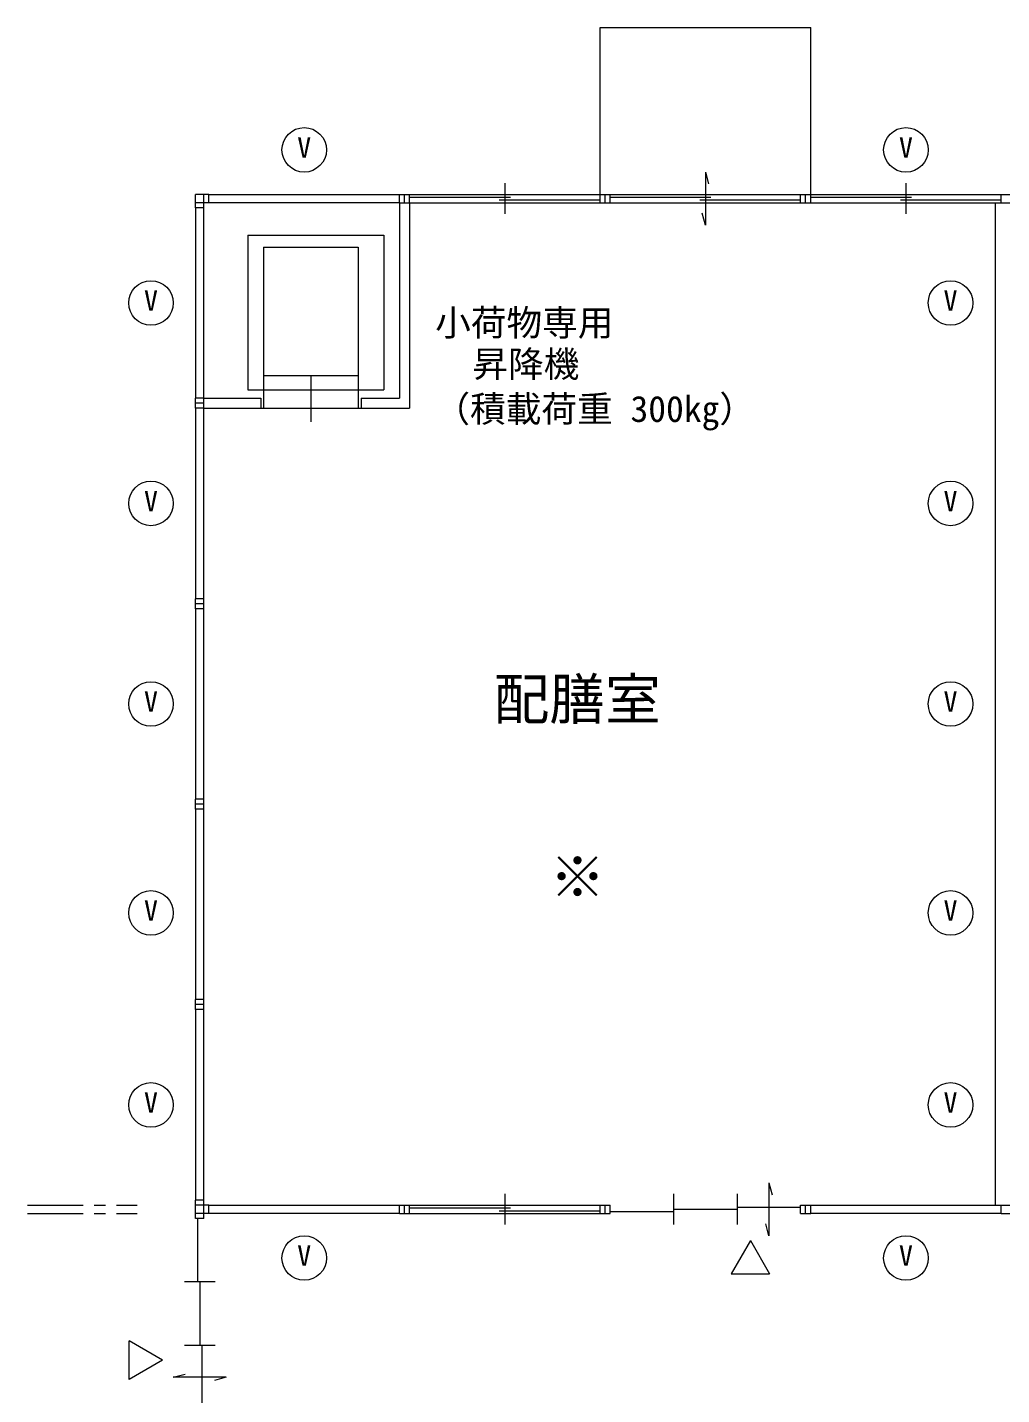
# Model space of a CAD drawing. Units: millimetres at full size, sheet at 1:100. Extents: x -84100 to 167013, y -59450 to 59350.
# Drawn here: x -62738 to -53995, y -26930 to -14653 of the extents above; entities that cross this region are included whole.
import ezdxf
from ezdxf.enums import TextEntityAlignment as Align

# ---------------------------------------------------------------- set-up
doc = ezdxf.new("R2010")
doc.units = ezdxf.units.MM
doc.header["$LTSCALE"] = 100
doc.linetypes.add('CHAIN1', pattern=[8, 5, -1, 1, -1])
for name, color, linetype, lineweight in [('0-2_間仕切り', 5, 'Continuous', 9), ('0-4_通り芯', 3, 'Continuous', 9), ('0-5_通芯符号', 3, 'CHAIN1', 9), ('0-7_作図線', 7, 'Continuous', 9), ('0-B_部屋面積', 4, 'Continuous', 9), ('0-C_部屋種別', 7, 'Continuous', 9), ('3-1', 5, 'Continuous', 9), ('3-3', 4, 'Continuous', 9)]:
    doc.layers.add(name, color=color, linetype=linetype, lineweight=lineweight)
doc.layers.add('1-E', color=7, linetype='Continuous')
doc.layers.add('2-A', color=7, linetype='Continuous')
doc.styles.add('ＭＳ ゴシック', font='')
doc.styles.get('ＭＳ ゴシック').set_extended_font_data('MS Gothic')

msp = doc.modelspace()

# ---------------------------------------------------------------- linework, layer by layer
at = {"layer": '0-2_間仕切り'}
for p, q in [((-56653.5, -15953.3), (-56625.1, -16059.5)), ((-56653.5, -15953.3), (-56653.5, -16428.3)), ((-58453.5, -16053.3), (-58453.5, -16328.3)), ((-54853.5, -16053.3), (-54853.5, -16328.3)), ((-59308.5, -16153.3), (-57598.5, -16153.3)), ((-59308.5, -16178.3), (-58403.5, -16178.3)), ((-58503.5, -16203.3), (-57598.5, -16203.3)), ((-57508.5, -16153.3), (-55798.5, -16153.3)), ((-57508.5, -16178.3), (-56603.5, -16178.3)), ((-56703.5, -16203.3), (-55798.5, -16203.3)), ((-55708.5, -16153.3), (-53998.5, -16153.3)), ((-55708.5, -16178.3), (-54803.5, -16178.3)), ((-54903.5, -16203.3), (-53998.5, -16203.3)), ((-59308.5, -16228.3), (-57598.5, -16228.3)), ((-57508.5, -16228.3), (-55798.5, -16228.3)), ((-56653.5, -16428.3), (-56682, -16322.2)), ((-55708.5, -16228.3), (-53998.5, -16228.3)), ((-56083.5, -25028.3), (-56083.5, -25503.3)), ((-56083.5, -25028.3), (-56055.1, -25134.5)), ((-58453.5, -25128.3), (-58453.5, -25403.3)), ((-56938.5, -25128.3), (-56938.5, -25403.3)), ((-56368.5, -25128.3), (-56368.5, -25403.3)), ((-59308.5, -25228.3), (-57598.5, -25228.3)), ((-59308.5, -25253.3), (-58403.5, -25253.3)), ((-58503.5, -25278.3), (-57598.5, -25278.3)), ((-57508.5, -25284.6), (-56938.5, -25284.6)), ((-56938.5, -25265.8), (-56368.5, -25265.8)), ((-56368.5, -25247.1), (-55798.5, -25247.1)), ((-61209.8, -25348.3), (-61209.8, -25918.3)), ((-59308.5, -25303.3), (-57598.5, -25303.3)), ((-56083.5, -25503.3), (-56112, -25397.2)), ((-61053.5, -25918.3), (-61328.5, -25918.3)), ((-61191, -25918.3), (-61191, -26488.3)), ((-61053.5, -26488.3), (-61328.5, -26488.3)), ((-61172.3, -26488.3), (-61172.3, -27058.3)), ((-61428.5, -26773.3), (-61322.4, -26744.9)), ((-60953.5, -26773.3), (-61428.5, -26773.3)), ((-60953.5, -26773.3), (-61059.7, -26801.8))]:
    msp.add_line(p, q, dxfattribs=at)
at = {"layer": '0-4_通り芯'}
for p, q in [((-61108.5, -16153.3), (-59398.5, -16153.3)), ((-61228.5, -16273.3), (-61228.5, -17983.3)), ((-61153.5, -17983.3), (-61153.5, -16273.3)), ((-59398.5, -16228.3), (-61108.5, -16228.3)), ((-59398.5, -16228.3), (-59398.5, -17983.3)), ((-59308.5, -16228.3), (-59308.5, -18073.3)), ((-54053.5, -16228.3), (-54053.5, -25228.3)), ((-61153.5, -17983.3), (-60643.5, -17983.3)), ((-60643.5, -17983.3), (-60643.5, -18073.3)), ((-59743.5, -17983.3), (-59398.5, -17983.3)), ((-59743.5, -17983.3), (-59743.5, -18073.3)), ((-61228.5, -18073.3), (-61228.5, -19783.3)), ((-61153.5, -19783.3), (-61153.5, -18073.3)), ((-61153.5, -18073.3), (-60643.5, -18073.3)), ((-59743.5, -18073.3), (-59308.5, -18073.3)), ((-61228.5, -19873.3), (-61228.5, -21583.3)), ((-61153.5, -21583.3), (-61153.5, -19873.3)), ((-61228.5, -21673.3), (-61228.5, -23383.3)), ((-61153.5, -23383.3), (-61153.5, -21673.3)), ((-61228.5, -23473.3), (-61228.5, -25183.3)), ((-61153.5, -25183.3), (-61153.5, -23473.3)), ((-61108.5, -25228.3), (-59398.5, -25228.3)), ((-55708.5, -25228.3), (-53998.5, -25228.3)), ((-59398.5, -25303.3), (-61108.5, -25303.3)), ((-53998.5, -25303.3), (-55708.5, -25303.3))]:
    msp.add_line(p, q, dxfattribs=at)
at = {"layer": '0-5_通芯符号'}
for p, q in [((-62737.9, -25228.3), (-61753.7, -25228.3)), ((-62737.9, -25303.3), (-61753.7, -25303.3))]:
    msp.add_line(p, q, dxfattribs=at)
at = {"layer": '0-7_作図線'}
for p, q in [((-61228.5, -16273.3), (-61228.5, -16153.3)), ((-61108.5, -16153.3), (-61228.5, -16153.3)), ((-61153.5, -16273.3), (-61153.5, -16153.3)), ((-61108.5, -16228.3), (-61108.5, -16153.3)), ((-59398.5, -16228.3), (-59398.5, -16153.3)), ((-59398.5, -16153.3), (-59308.5, -16153.3)), ((-59353.5, -16228.3), (-59353.5, -16153.3)), ((-59308.5, -16228.3), (-59308.5, -16153.3)), ((-57598.5, -16153.3), (-57508.5, -16153.3)), ((-57598.5, -16228.3), (-57598.5, -16153.3)), ((-57553.5, -16228.3), (-57553.5, -16153.3)), ((-57508.5, -16228.3), (-57508.5, -16153.3)), ((-55798.5, -16153.3), (-55708.5, -16153.3)), ((-55798.5, -16228.3), (-55798.5, -16153.3)), ((-55753.5, -16228.3), (-55753.5, -16153.3)), ((-55708.5, -16228.3), (-55708.5, -16153.3)), ((-53998.5, -16153.3), (-53908.5, -16153.3)), ((-53998.5, -16228.3), (-53998.5, -16153.3)), ((-61108.5, -16228.3), (-61228.5, -16228.3)), ((-61153.5, -16273.3), (-61228.5, -16273.3)), ((-59398.5, -16228.3), (-59308.5, -16228.3)), ((-57598.5, -16228.3), (-57508.5, -16228.3)), ((-55798.5, -16228.3), (-55708.5, -16228.3)), ((-53998.5, -16228.3), (-53908.5, -16228.3)), ((-61153.5, -17983.3), (-61228.5, -17983.3)), ((-61228.5, -18073.3), (-61228.5, -17983.3)), ((-61153.5, -18028.3), (-61228.5, -18028.3)), ((-61153.5, -18073.3), (-61153.5, -17983.3)), ((-61153.5, -18073.3), (-61228.5, -18073.3)), ((-61153.5, -19783.3), (-61228.5, -19783.3)), ((-61228.5, -19873.3), (-61228.5, -19783.3)), ((-61153.5, -19828.3), (-61228.5, -19828.3)), ((-61153.5, -19873.3), (-61228.5, -19873.3)), ((-61153.5, -19873.3), (-61153.5, -19783.3)), ((-61153.5, -21583.3), (-61228.5, -21583.3)), ((-61228.5, -21673.3), (-61228.5, -21583.3)), ((-61153.5, -21673.3), (-61153.5, -21583.3)), ((-61153.5, -21628.3), (-61228.5, -21628.3)), ((-61153.5, -21673.3), (-61228.5, -21673.3)), ((-61153.5, -23383.3), (-61228.5, -23383.3)), ((-61228.5, -23473.3), (-61228.5, -23383.3)), ((-61153.5, -23428.3), (-61228.5, -23428.3)), ((-61153.5, -23473.3), (-61153.5, -23383.3)), ((-61153.5, -23473.3), (-61228.5, -23473.3)), ((-61153.5, -25183.3), (-61228.5, -25183.3)), ((-61228.5, -25348.3), (-61228.5, -25183.3)), ((-61108.5, -25228.3), (-61228.5, -25228.3)), ((-61153.5, -25348.3), (-61153.5, -25183.3)), ((-61108.5, -25303.3), (-61108.5, -25228.3)), ((-59398.5, -25303.3), (-59398.5, -25228.3)), ((-59398.5, -25228.3), (-59308.5, -25228.3)), ((-59353.5, -25303.3), (-59353.5, -25228.3)), ((-59308.5, -25303.3), (-59308.5, -25228.3)), ((-57598.5, -25228.3), (-57508.5, -25228.3)), ((-57598.5, -25303.3), (-57598.5, -25228.3)), ((-57553.5, -25303.3), (-57553.5, -25228.3)), ((-57508.5, -25303.3), (-57508.5, -25228.3)), ((-55798.5, -25228.3), (-55708.5, -25228.3)), ((-55798.5, -25303.3), (-55798.5, -25228.3)), ((-55753.5, -25303.3), (-55753.5, -25228.3)), ((-55708.5, -25303.3), (-55708.5, -25228.3)), ((-53998.5, -25228.3), (-53908.5, -25228.3)), ((-53998.5, -25303.3), (-53998.5, -25228.3)), ((-61108.5, -25303.3), (-61228.5, -25303.3)), ((-61153.5, -25348.3), (-61228.5, -25348.3)), ((-59398.5, -25303.3), (-59308.5, -25303.3)), ((-57598.5, -25303.3), (-57508.5, -25303.3)), ((-55798.5, -25303.3), (-55708.5, -25303.3)), ((-53998.5, -25303.3), (-53908.5, -25303.3))]:
    msp.add_line(p, q, dxfattribs=at)
at = {"layer": '0-B_部屋面積'}
for p, q in [((-60758.5, -16518.3), (-60758.5, -17908.3)), ((-60618.5, -16628.3), (-60618.5, -17778.3)), ((-60618.5, -17778.3), (-59768.5, -17778.3)), ((-60618.5, -17778.3), (-60618.5, -18073.3)), ((-60193.5, -17778.3), (-60193.5, -18194)), ((-59768.5, -17778.3), (-59768.5, -18073.3)), ((-60758.5, -17908.3), (-59538.5, -17908.3)), ((-60643.5, -18073.3), (-59743.5, -18073.3))]:
    msp.add_line(p, q, dxfattribs=at)
for points in [[(-60758.5, -16518.3), (-59538.5, -16518.3), (-59538.5, -17908.3)], [(-60618.5, -16628.3), (-59768.5, -16628.3), (-59768.5, -17778.3)]]:
    msp.add_lwpolyline(points, dxfattribs=at)
at = {"layer": '0-C_部屋種別'}
msp.add_line((-55708.5, -16153.3), (-55708.5, -14653.3), dxfattribs=at)
msp.add_lwpolyline([(-57598.5, -16153.3), (-57598.5, -14653.3), (-55708.5, -14653.3)], dxfattribs=at)
at = {"layer": '3-1'}
for p, q in [((-56249.7, -25545.7), (-56422.9, -25845.7)), ((-56249.7, -25545.7), (-56076.5, -25845.7)), ((-56422.9, -25845.7), (-56076.5, -25845.7)), ((-61824.5, -26794.2), (-61824.5, -26447.8)), ((-61524.5, -26621), (-61824.5, -26447.8)), ((-61524.5, -26621), (-61824.5, -26794.2))]:
    msp.add_line(p, q, dxfattribs=at)
at = {"layer": '3-3'}
for centre in [(-60253.5, -15753.3), (-54853.5, -15753.3), (-61628.5, -17128.3), (-54453.5, -17128.3), (-61628.5, -18928.3), (-54453.5, -18928.3), (-61628.5, -20728.3), (-54453.5, -20728.3), (-61628.5, -22604.6), (-54453.5, -22604.6), (-61628.5, -24328.3), (-54453.5, -24328.3), (-60253.5, -25703.3), (-54853.5, -25703.3)]:
    msp.add_circle(centre, 200, dxfattribs=at)

# ---------------------------------------------------------------- texts
at = {"layer": '1-E', "color": 3, "style": 'ＭＳ ゴシック'}
for s, p in [('小荷物専用', (-59078.2, -17492.9)), ('昇降機', (-58744.5, -17864.3)), ('（積載荷重 300kg）', (-59085.2, -18266.9))]:
    msp.add_text(s, height=234.6, dxfattribs=at).set_placement(p, align=Align.BOTTOM_LEFT)
at = {"layer": '1-E', "style": 'ＭＳ ゴシック'}
msp.add_text('配膳室', height=366.6, dxfattribs=at).set_placement((-58553.5, -20978.3), align=Align.BOTTOM_LEFT)
at = {"layer": '2-A', "style": 'ＭＳ ゴシック'}
msp.add_text('※', height=366.6, dxfattribs=at).set_placement((-58051.1, -22574.5), align=Align.BOTTOM_LEFT)
at = {"layer": '3-3', "style": 'ＭＳ ゴシック'}
for p in [(-60316, -15878.3), (-54916, -15878.3), (-61691, -17253.3), (-54516, -17253.3), (-61691, -19053.3), (-54516, -19053.3), (-61691, -20853.3), (-54516, -20853.3), (-61691, -22729.6), (-54516, -22729.6), (-61691, -24453.3), (-54516, -24453.3), (-60316, -25828.3), (-54916, -25828.3)]:
    msp.add_text('V', height=183.3, dxfattribs=at).set_placement(p, align=Align.BOTTOM_LEFT)

doc.saveas('drawing.dxf')
